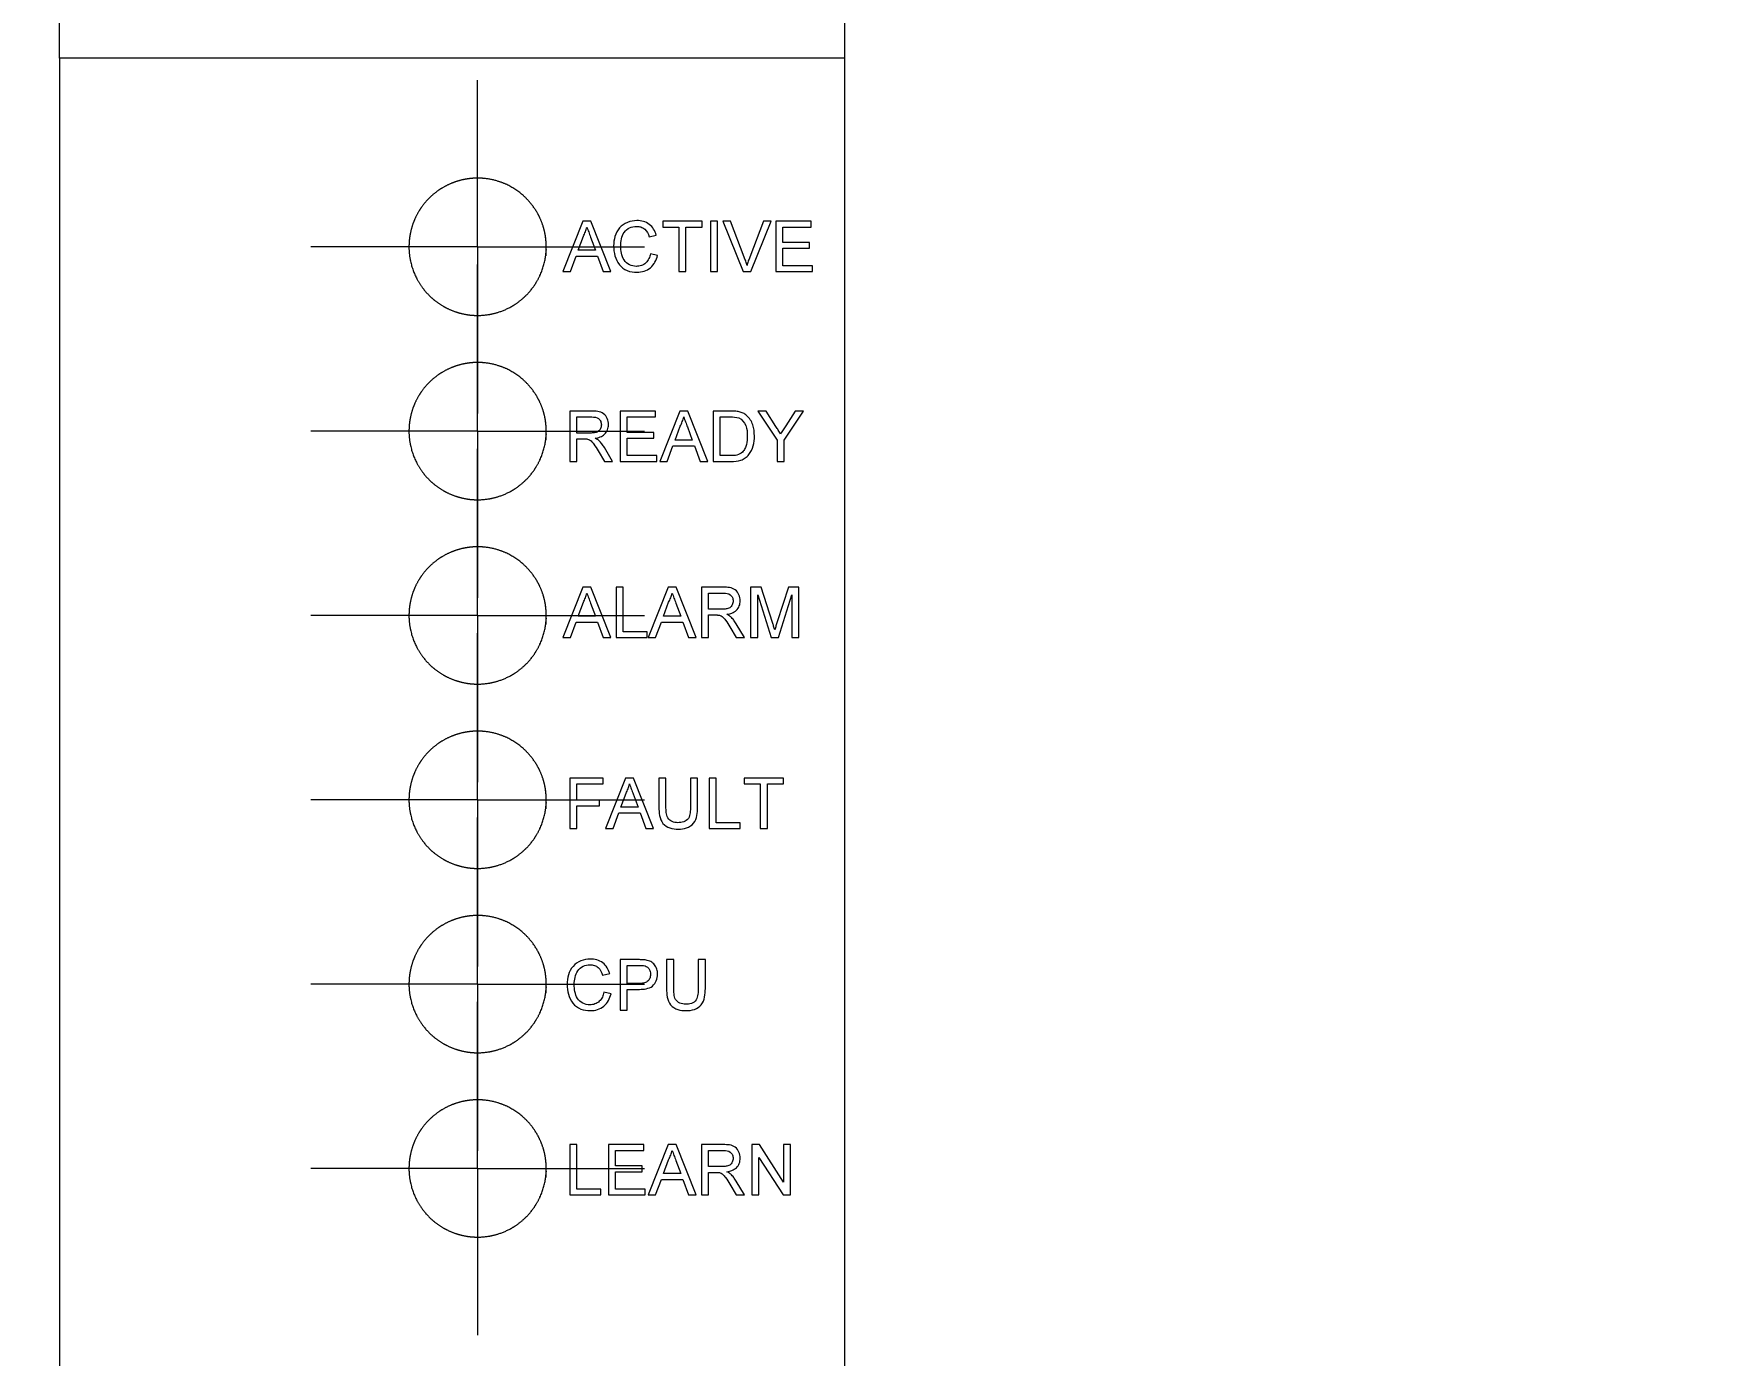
# Model space of a CAD drawing. Header units: millimetres. Extents: x -562 to 210, y 0 to 297.
# Drawn here: x 78.15 to 121.02, y 202.69 to 236.39 of the extents above; entities that cross this region are included whole.
import ezdxf

# ---------------------------------------------------------------- set-up
doc = ezdxf.new("R2010")
doc.units = ezdxf.units.MM
doc.styles.add('SLDTEXTSTYLE2', font='TXT', dxfattribs={"width": 0.605})
doc.dimstyles.new('SLDDIMSTYLE2', dxfattribs={"dimtxt": 2.568319, "dimasz": 2.568319, "dimexe": 0, "dimexo": 0.0625, "dimgap": 0.64208, "dimtad": 2, "dimrnd": 1e-09, "dimzin": 12, "dimdsep": 46, "dimtxsty": 'SLDTEXTSTYLE2', "dimsah": 1, "dimcen": 0.09, "dimadec": 0, "dimazin": 0, "dimtfac": 1, "dimtofl": 0, "dimtmove": 0, "dimatfit": 3, "dimfxl": 1, "dimtolj": 1, "dimtzin": 12, "dimarcsym": 0})
doc.dimstyles.new('SLDDIMSTYLE4', dxfattribs={"dimtxt": 2.568319, "dimasz": 2.568319, "dimexe": 0, "dimexo": 0.0625, "dimgap": 0.64208, "dimtad": 2, "dimrnd": 1e-09, "dimzin": 12, "dimdsep": 46, "dimtxsty": 'SLDTEXTSTYLE2', "dimblk1": 'NONE', "dimblk2": 'NONE', "dimsah": 1, "dimcen": 0.09, "dimadec": 0, "dimazin": 0, "dimtfac": 1, "dimtofl": 0, "dimtmove": 0, "dimatfit": 3, "dimldrblk": 'NONE', "dimfxl": 1, "dimtolj": 1, "dimtzin": 12, "dimarcsym": 0})

# ---------------------------------------------------------------- blocks, each defined once
blk = doc.blocks.new('*D5')
at = {"color": 7, "linetype": 'Continuous', "lineweight": 0}
for p, q in [((80.311, 255.17), (58.445, 255.17)), ((59.445, 255.17), (59.445, 100.927)), ((80.811, 100.927), (58.445, 100.927))]:
    blk.add_line(p, q, dxfattribs=at)
for points in [[(59.445, 255.17), (59.05, 252.601), (59.84, 252.601)], [(59.445, 100.927), (59.84, 103.496), (59.05, 103.496)]]:
    blk.add_solid(points, dxfattribs=at)
at = {"color": 7, "linetype": 'Continuous', "lineweight": 0, "insert": (56.034, 164.709), "char_height": 2.6458, "attachment_point": 1, "rotation": 90, "style": 'SLDTEXTSTYLE2'}
blk.add_mtext('154.24', dxfattribs=at)
blk = doc.blocks.new('SW_CENTERMARKSYMBOL_15')
at = {"color": 0, "linetype": 'Continuous', "lineweight": 0}
for p, q in [((0, 2.5), (0, 4.25)), ((0, 0), (0, 2.5)), ((-2.5, 0), (-4.25, 0)), ((0, 0), (-2.5, 0)), ((0, 0), (0, -2.5)), ((0, 0), (2.5, 0)), ((2.5, 0), (4.25, 0)), ((0, -2.5), (0, -4.25))]:
    blk.add_line(p, q, dxfattribs=at)
blk = doc.blocks.new('SW_CENTERMARKSYMBOL_16')
at = {"color": 0, "linetype": 'Continuous', "lineweight": 0}
for p, q in [((0, 2.5), (0, 4.25)), ((0, 0), (0, 2.5)), ((-2.5, 0), (-4.25, 0)), ((0, 0), (-2.5, 0)), ((0, 0), (0, -2.5)), ((0, 0), (2.5, 0)), ((2.5, 0), (4.25, 0)), ((0, -2.5), (0, -4.25))]:
    blk.add_line(p, q, dxfattribs=at)
blk = doc.blocks.new('SW_CENTERMARKSYMBOL_17')
at = {"color": 0, "linetype": 'Continuous', "lineweight": 0}
for p, q in [((0, 2.5), (0, 4.25)), ((0, 0), (0, 2.5)), ((-2.5, 0), (-4.25, 0)), ((0, 0), (-2.5, 0)), ((0, 0), (0, -2.5)), ((0, 0), (2.5, 0)), ((2.5, 0), (4.25, 0)), ((0, -2.5), (0, -4.25))]:
    blk.add_line(p, q, dxfattribs=at)
blk = doc.blocks.new('SW_CENTERMARKSYMBOL_18')
at = {"color": 0, "linetype": 'Continuous', "lineweight": 0}
for p, q in [((0, 2.5), (0, 4.25)), ((0, 0), (0, 2.5)), ((-2.5, 0), (-4.25, 0)), ((0, 0), (-2.5, 0)), ((0, 0), (0, -2.5)), ((0, 0), (2.5, 0)), ((2.5, 0), (4.25, 0)), ((0, -2.5), (0, -4.25))]:
    blk.add_line(p, q, dxfattribs=at)
blk = doc.blocks.new('SW_CENTERMARKSYMBOL_19')
at = {"color": 0, "linetype": 'Continuous', "lineweight": 0}
for p, q in [((0, 2.5), (0, 4.25)), ((0, 0), (0, 2.5)), ((-2.5, 0), (-4.25, 0)), ((0, 0), (-2.5, 0)), ((0, 0), (0, -2.5)), ((0, 0), (2.5, 0)), ((2.5, 0), (4.25, 0)), ((0, -2.5), (0, -4.25))]:
    blk.add_line(p, q, dxfattribs=at)
blk = doc.blocks.new('SW_CENTERMARKSYMBOL_20')
at = {"color": 0, "linetype": 'Continuous', "lineweight": 0}
for p, q in [((0, 2.5), (0, 4.25)), ((0, 0), (0, 2.5)), ((-2.5, 0), (-4.25, 0)), ((0, 0), (-2.5, 0)), ((0, 0), (0, -2.5)), ((0, 0), (2.5, 0)), ((2.5, 0), (4.25, 0)), ((0, -2.5), (0, -4.25))]:
    blk.add_line(p, q, dxfattribs=at)
blk = doc.blocks.new('*D29')
at = {"color": 7, "linetype": 'Continuous', "lineweight": 0, "attachment_point": 1, "rotation": 351.8559, "style": 'SLDTEXTSTYLE2'}
for s, insert, char_height in [('R', (120.706, 141.549), 2.646), ('719.48', (123.227, 141.188), 2.6458)]:
    blk.add_mtext(s, dxfattribs=dict(at, insert=insert, char_height=char_height))
blk = doc.blocks.new('_NONE')

msp = doc.modelspace()

# ---------------------------------------------------------------- linework, layer by layer
at = {"color": 7, "linetype": 'Continuous', "lineweight": 15}
for p, q in [((78.811, 235.77), (78.811, 252.67)), ((98.821, 252.67), (98.821, 235.77)), ((98.821, 235.77), (78.811, 235.77)), ((78.811, 235.77), (78.811, 103.876)), ((98.821, 235.77), (98.821, 103.876)), ((92.148, 231.612), (91.638, 230.328)), ((92.352, 231.612), (92.148, 231.612)), ((92.862, 230.328), (92.352, 231.612)), ((95.189, 231.612), (94.184, 231.612)), ((94.184, 231.612), (94.184, 231.464)), ((95.189, 231.464), (95.189, 231.612)), ((95.584, 231.612), (95.403, 231.612)), ((95.403, 231.612), (95.403, 230.328)), ((95.584, 230.328), (95.584, 231.612)), ((95.717, 231.612), (96.235, 230.328)), ((95.913, 231.612), (95.717, 231.612)), ((96.262, 230.692), (95.913, 231.612)), ((96.753, 231.612), (96.403, 230.692)), ((96.431, 230.328), (96.949, 231.612)), ((96.949, 231.612), (96.753, 231.612)), ((97.066, 231.612), (97.066, 230.328)), ((97.971, 231.612), (97.066, 231.612)), ((97.971, 231.464), (97.971, 231.612)), ((92.031, 230.872), (92.162, 231.227)), ((92.344, 231.209), (92.469, 230.872)), ((93.839, 231.217), (94.02, 231.256)), ((94.184, 231.464), (94.596, 231.464)), ((94.596, 231.464), (94.596, 230.328)), ((94.777, 231.464), (95.189, 231.464)), ((94.777, 230.328), (94.777, 231.464)), ((97.247, 231.464), (97.971, 231.464)), ((97.247, 231.069), (97.247, 231.464)), ((91.83, 230.328), (91.976, 230.723)), ((91.976, 230.723), (92.524, 230.723)), ((92.469, 230.872), (92.031, 230.872)), ((92.524, 230.723), (92.67, 230.328)), ((94.053, 230.739), (93.872, 230.781)), ((97.922, 231.069), (97.247, 231.069)), ((97.247, 230.921), (97.922, 230.921)), ((97.247, 230.476), (97.247, 230.921)), ((97.922, 230.921), (97.922, 231.069)), ((91.638, 230.328), (91.83, 230.328)), ((92.67, 230.328), (92.862, 230.328)), ((94.596, 230.328), (94.777, 230.328)), ((95.403, 230.328), (95.584, 230.328)), ((96.235, 230.328), (96.431, 230.328)), ((97.066, 230.328), (98.004, 230.328)), ((98.004, 230.476), (97.247, 230.476)), ((98.004, 230.328), (98.004, 230.476)), ((91.814, 226.77), (91.814, 225.486)), ((92.371, 226.77), (91.814, 226.77)), ((91.995, 226.622), (92.378, 226.622)), ((91.995, 226.21), (91.995, 226.622)), ((93.098, 226.77), (93.098, 225.486)), ((94.003, 226.77), (93.098, 226.77)), ((93.279, 226.622), (94.003, 226.622)), ((93.279, 226.227), (93.279, 226.622)), ((94.003, 226.622), (94.003, 226.77)), ((94.617, 226.77), (94.108, 225.486)), ((94.5, 226.029), (94.632, 226.385)), ((94.822, 226.77), (94.617, 226.77)), ((94.814, 226.367), (94.939, 226.029)), ((95.332, 225.486), (94.822, 226.77)), ((95.469, 226.77), (95.469, 225.486)), ((95.908, 226.77), (95.469, 226.77)), ((95.65, 226.622), (95.91, 226.622)), ((95.65, 225.634), (95.65, 226.622)), ((96.821, 226.77), (96.606, 226.77)), ((96.606, 226.77), (97.1, 226.03)), ((97.07, 226.377), (96.821, 226.77)), ((97.281, 226.03), (97.775, 226.77)), ((97.561, 226.77), (97.322, 226.392)), ((97.775, 226.77), (97.561, 226.77)), ((92.339, 226.21), (91.995, 226.21)), ((91.995, 226.062), (92.18, 226.062)), ((91.995, 225.486), (91.995, 226.062)), ((93.954, 226.227), (93.279, 226.227)), ((93.279, 226.078), (93.954, 226.078)), ((93.279, 225.634), (93.279, 226.078)), ((93.954, 226.078), (93.954, 226.227)), ((94.939, 226.029), (94.5, 226.029)), ((97.1, 226.03), (97.1, 225.486)), ((97.281, 225.486), (97.281, 226.03)), ((92.539, 225.757), (92.699, 225.486)), ((92.907, 225.486), (92.696, 225.84)), ((94.036, 225.634), (93.279, 225.634)), ((94.036, 225.486), (94.036, 225.634)), ((94.3, 225.486), (94.446, 225.881)), ((94.446, 225.881), (94.993, 225.881)), ((94.993, 225.881), (95.139, 225.486)), ((95.914, 225.634), (95.65, 225.634)), ((91.814, 225.486), (91.995, 225.486)), ((92.699, 225.486), (92.907, 225.486)), ((93.098, 225.486), (94.036, 225.486)), ((94.108, 225.486), (94.3, 225.486)), ((95.139, 225.486), (95.332, 225.486)), ((95.469, 225.486), (95.929, 225.486)), ((97.1, 225.486), (97.281, 225.486)), ((92.148, 222.28), (91.638, 220.996)), ((92.352, 222.28), (92.148, 222.28)), ((92.862, 220.996), (92.352, 222.28)), ((92.999, 222.28), (92.999, 220.996)), ((93.18, 222.28), (92.999, 222.28)), ((93.18, 221.144), (93.18, 222.28)), ((94.321, 222.28), (93.811, 220.996)), ((94.525, 222.28), (94.321, 222.28)), ((95.035, 220.996), (94.525, 222.28)), ((95.172, 222.28), (95.172, 220.996)), ((95.729, 222.28), (95.172, 222.28)), ((95.353, 222.132), (95.736, 222.132)), ((95.353, 221.72), (95.353, 222.132)), ((96.424, 222.28), (96.424, 220.996)), ((96.696, 222.28), (96.424, 222.28)), ((96.605, 222.082), (96.945, 220.996)), ((96.605, 220.996), (96.605, 222.082)), ((96.983, 221.379), (96.696, 222.28)), ((97.388, 222.28), (97.104, 221.394)), ((97.135, 220.996), (97.477, 222.082)), ((97.658, 222.28), (97.388, 222.28)), ((97.477, 222.082), (97.477, 220.996)), ((97.658, 220.996), (97.658, 222.28)), ((92.031, 221.539), (92.162, 221.895)), ((92.344, 221.877), (92.469, 221.539)), ((94.204, 221.539), (94.335, 221.895)), ((94.518, 221.877), (94.642, 221.539)), ((95.697, 221.72), (95.353, 221.72)), ((91.83, 220.996), (91.976, 221.391)), ((91.976, 221.391), (92.524, 221.391)), ((92.469, 221.539), (92.031, 221.539)), ((92.524, 221.391), (92.67, 220.996)), ((94.003, 220.996), (94.149, 221.391)), ((94.149, 221.391), (94.697, 221.391)), ((94.642, 221.539), (94.204, 221.539)), ((94.697, 221.391), (94.843, 220.996)), ((95.353, 221.572), (95.539, 221.572)), ((95.353, 220.996), (95.353, 221.572)), ((95.898, 221.267), (96.058, 220.996)), ((96.265, 220.996), (96.055, 221.35)), ((91.638, 220.996), (91.83, 220.996)), ((92.67, 220.996), (92.862, 220.996)), ((92.999, 220.996), (93.789, 220.996)), ((93.789, 221.144), (93.18, 221.144)), ((93.789, 220.996), (93.789, 221.144)), ((93.811, 220.996), (94.003, 220.996)), ((94.843, 220.996), (95.035, 220.996)), ((95.172, 220.996), (95.353, 220.996)), ((96.058, 220.996), (96.265, 220.996)), ((96.424, 220.996), (96.605, 220.996)), ((96.945, 220.996), (97.135, 220.996)), ((97.477, 220.996), (97.658, 220.996)), ((91.814, 217.412), (91.814, 216.128)), ((92.67, 217.412), (91.814, 217.412)), ((92.67, 217.264), (92.67, 217.412)), ((93.234, 217.412), (92.725, 216.128)), ((93.439, 217.412), (93.234, 217.412)), ((93.949, 216.128), (93.439, 217.412)), ((94.086, 217.412), (94.086, 216.673)), ((94.267, 217.412), (94.086, 217.412)), ((94.267, 216.681), (94.267, 217.412)), ((95.073, 217.412), (94.892, 217.412)), ((94.892, 217.412), (94.892, 216.681)), ((95.073, 216.673), (95.073, 217.412)), ((95.37, 217.412), (95.37, 216.128)), ((95.551, 217.412), (95.37, 217.412)), ((95.551, 216.276), (95.551, 217.412)), ((96.259, 217.412), (96.259, 217.264)), ((97.263, 217.412), (96.259, 217.412)), ((97.263, 217.264), (97.263, 217.412)), ((91.995, 217.264), (92.67, 217.264)), ((91.995, 216.852), (91.995, 217.264)), ((93.117, 216.671), (93.249, 217.026)), ((93.431, 217.008), (93.556, 216.671)), ((96.259, 217.264), (96.67, 217.264)), ((96.67, 217.264), (96.67, 216.128)), ((96.852, 217.264), (97.263, 217.264)), ((96.852, 216.128), (96.852, 217.264)), ((92.571, 216.852), (91.995, 216.852)), ((91.995, 216.704), (92.571, 216.704)), ((91.995, 216.128), (91.995, 216.704)), ((92.571, 216.704), (92.571, 216.852)), ((92.917, 216.128), (93.063, 216.523)), ((93.063, 216.523), (93.61, 216.523)), ((93.556, 216.671), (93.117, 216.671)), ((93.61, 216.523), (93.756, 216.128)), ((91.814, 216.128), (91.995, 216.128)), ((92.725, 216.128), (92.917, 216.128)), ((93.756, 216.128), (93.949, 216.128)), ((95.37, 216.128), (96.16, 216.128)), ((96.16, 216.276), (95.551, 216.276)), ((96.16, 216.128), (96.16, 216.276)), ((96.67, 216.128), (96.852, 216.128)), ((93.098, 212.784), (93.098, 211.499)), ((93.57, 212.784), (93.098, 212.784)), ((94.283, 212.784), (94.283, 212.045)), ((94.464, 212.784), (94.283, 212.784)), ((94.464, 212.053), (94.464, 212.784)), ((95.271, 212.784), (95.09, 212.784)), ((95.09, 212.784), (95.09, 212.053)), ((95.271, 212.045), (95.271, 212.784)), ((92.653, 212.388), (92.834, 212.427)), ((93.279, 212.635), (93.586, 212.635)), ((93.279, 212.174), (93.279, 212.635)), ((92.867, 211.91), (92.686, 211.953)), ((93.589, 212.174), (93.279, 212.174)), ((93.279, 212.026), (93.594, 212.026)), ((93.279, 211.499), (93.279, 212.026)), ((93.098, 211.499), (93.279, 211.499)), ((91.995, 208.068), (91.814, 208.068)), ((91.814, 208.068), (91.814, 206.784)), ((91.995, 206.932), (91.995, 208.068)), ((93.707, 208.068), (92.802, 208.068)), ((92.802, 208.068), (92.802, 206.784)), ((93.707, 207.92), (93.707, 208.068)), ((94.321, 208.068), (93.811, 206.784)), ((94.525, 208.068), (94.321, 208.068)), ((95.035, 206.784), (94.525, 208.068)), ((95.172, 208.068), (95.172, 206.784)), ((95.729, 208.068), (95.172, 208.068)), ((96.648, 208.068), (96.456, 208.068)), ((96.456, 208.068), (96.456, 206.784)), ((97.263, 207.11), (96.648, 208.068)), ((97.263, 208.068), (97.263, 207.11)), ((97.444, 208.068), (97.263, 208.068)), ((97.444, 206.784), (97.444, 208.068)), ((92.983, 207.92), (93.707, 207.92)), ((92.983, 207.525), (92.983, 207.92)), ((93.658, 207.525), (92.983, 207.525)), ((93.658, 207.377), (93.658, 207.525)), ((94.204, 207.327), (94.335, 207.683)), ((94.518, 207.665), (94.642, 207.327)), ((95.353, 207.92), (95.736, 207.92)), ((95.353, 207.509), (95.353, 207.92)), ((95.697, 207.509), (95.353, 207.509)), ((96.638, 207.742), (97.253, 206.784)), ((96.638, 206.784), (96.638, 207.742)), ((92.983, 207.377), (93.658, 207.377)), ((92.983, 206.932), (92.983, 207.377)), ((94.003, 206.784), (94.149, 207.179)), ((94.149, 207.179), (94.697, 207.179)), ((94.642, 207.327), (94.204, 207.327)), ((94.697, 207.179), (94.843, 206.784)), ((95.353, 207.36), (95.539, 207.36)), ((95.353, 206.784), (95.353, 207.36)), ((96.265, 206.784), (96.055, 207.139)), ((91.814, 206.784), (92.604, 206.784)), ((92.604, 206.932), (91.995, 206.932)), ((92.604, 206.784), (92.604, 206.932)), ((92.802, 206.784), (93.74, 206.784)), ((93.74, 206.932), (92.983, 206.932)), ((93.74, 206.784), (93.74, 206.932)), ((93.811, 206.784), (94.003, 206.784)), ((94.843, 206.784), (95.035, 206.784)), ((95.172, 206.784), (95.353, 206.784)), ((95.898, 207.055), (96.058, 206.784)), ((96.058, 206.784), (96.265, 206.784)), ((96.456, 206.784), (96.638, 206.784)), ((97.253, 206.784), (97.444, 206.784))]:
    msp.add_line(p, q, dxfattribs=at)
for points, knots in [([(91.216, 230.728), (91.216, 231.075), (91.204, 231.189), (91.16, 231.413), (91.126, 231.524), (91.038, 231.736), (90.985, 231.836), (90.858, 232.026), (90.784, 232.117), (90.541, 232.359), (90.346, 232.489), (89.925, 232.664), (89.695, 232.71), (89.352, 232.71), (89.236, 232.698), (89.012, 232.654), (88.903, 232.621), (88.691, 232.533), (88.588, 232.478), (88.399, 232.352), (88.31, 232.279), (88.147, 232.116), (88.074, 232.028), (87.948, 231.838), (87.893, 231.736), (87.805, 231.524), (87.772, 231.415), (87.727, 231.19), (87.716, 231.074), (87.715, 230.732), (87.761, 230.502), (87.935, 230.08), (88.066, 229.885), (88.307, 229.643), (88.397, 229.569), (88.588, 229.441), (88.688, 229.388), (88.9, 229.3), (89.011, 229.266), (89.235, 229.221), (89.348, 229.21), (89.695, 229.209), (89.922, 229.255), (90.24, 229.386), (90.341, 229.44), (90.531, 229.567), (90.621, 229.641), (90.864, 229.883), (90.994, 230.078), (91.169, 230.499), (91.216, 230.728), (91.216, 231.075)], [-0.0625, -0.0625, 0, 0, 0.03125, 0.03125, 0.0625, 0.0625, 0.09375, 0.09375, 0.125, 0.125, 0.1875, 0.1875, 0.25, 0.25, 0.28125, 0.28125, 0.3125, 0.3125, 0.34375, 0.34375, 0.375, 0.375, 0.40625, 0.40625, 0.4375, 0.4375, 0.46875, 0.46875, 0.5, 0.5, 0.5625, 0.5625, 0.625, 0.625, 0.65625, 0.65625, 0.6875, 0.6875, 0.71875, 0.71875, 0.75, 0.75, 0.8125, 0.8125, 0.84375, 0.84375, 0.875, 0.875, 0.9375, 0.9375, 1, 1, 1.03125, 1.03125]), ([(93.525, 231.629), (93.442, 231.627), (93.362, 231.615), (93.208, 231.551), (93.138, 231.503), (93.03, 231.378), (92.991, 231.303), (92.943, 231.146), (92.935, 231.063), (92.933, 230.98)], [0, 0, 0, 0, 0.25, 0.25, 0.5, 0.5, 0.75, 0.75, 1, 1, 1, 1]), ([(94.02, 231.256), (94.003, 231.309), (93.983, 231.361), (93.924, 231.455), (93.885, 231.497), (93.796, 231.565), (93.745, 231.591), (93.638, 231.622), (93.581, 231.628), (93.525, 231.629)], [0, 0, 0, 0, 0.25, 0.25, 0.5, 0.5, 0.75, 0.75, 1, 1, 1, 1]), ([(92.162, 231.227), (92.172, 231.246), (92.181, 231.265), (92.19, 231.284), (92.199, 231.303), (92.207, 231.323), (92.214, 231.343), (92.229, 231.382), (92.24, 231.423), (92.25, 231.464)], [0, 0, 0, 0, 0.0000634621, 0.0000634621, 0.0000634621, 0.000126978, 0.000126978, 0.000126978, 0.0002537667, 0.0002537667, 0.0002537667, 0.0002537667]), ([(92.25, 231.464), (92.258, 231.443), (92.266, 231.422), (92.274, 231.4), (92.281, 231.379), (92.289, 231.358), (92.297, 231.337), (92.313, 231.294), (92.329, 231.252), (92.344, 231.209)], [0, 0, 0, 0, 0.0000680315, 0.0000680315, 0.0000680315, 0.0001360591, 0.0001360591, 0.0001360591, 0.0002720901, 0.0002720901, 0.0002720901, 0.0002720901]), ([(93.114, 230.981), (93.116, 231.041), (93.121, 231.101), (93.148, 231.219), (93.168, 231.277), (93.238, 231.378), (93.285, 231.419), (93.394, 231.47), (93.455, 231.48), (93.516, 231.481)], [0, 0, 0, 0, 0.25, 0.25, 0.5, 0.5, 0.75, 0.75, 1, 1, 1, 1]), ([(93.516, 231.481), (93.554, 231.48), (93.591, 231.476), (93.663, 231.453), (93.697, 231.435), (93.783, 231.36), (93.816, 231.289), (93.839, 231.217)], [0, 0, 0, 0, 0.25, 0.25, 0.5, 0.5, 1, 1, 1, 1]), ([(92.933, 230.98), (92.934, 230.895), (92.944, 230.812), (92.991, 230.649), (93.026, 230.57), (93.131, 230.436), (93.2, 230.383), (93.358, 230.322), (93.444, 230.313), (93.528, 230.312)], [0, 0, 0, 0, 0.25, 0.25, 0.5, 0.5, 0.75, 0.75, 1, 1, 1, 1]), ([(93.512, 230.46), (93.45, 230.462), (93.389, 230.474), (93.279, 230.53), (93.231, 230.572), (93.164, 230.676), (93.145, 230.736), (93.12, 230.856), (93.115, 230.919), (93.114, 230.981)], [0, 0, 0, 0, 0.25, 0.25, 0.5, 0.5, 0.75, 0.75, 1, 1, 1, 1]), ([(93.872, 230.781), (93.862, 230.739), (93.849, 230.697), (93.812, 230.617), (93.786, 230.581), (93.721, 230.52), (93.684, 230.497), (93.6, 230.466), (93.556, 230.461), (93.512, 230.46)], [0, 0, 0, 0, 0.25, 0.25, 0.5, 0.5, 0.75, 0.75, 1, 1, 1, 1]), ([(93.528, 230.312), (93.59, 230.313), (93.651, 230.32), (93.768, 230.357), (93.823, 230.387), (93.918, 230.467), (93.956, 230.515), (94.017, 230.622), (94.037, 230.68), (94.053, 230.739)], [0, 0, 0, 0, 0.25, 0.25, 0.5, 0.5, 0.75, 0.75, 1, 1, 1, 1]), ([(96.333, 230.485), (96.328, 230.502), (96.322, 230.52), (96.317, 230.537), (96.312, 230.554), (96.306, 230.572), (96.3, 230.589), (96.288, 230.624), (96.275, 230.658), (96.262, 230.692)], [0, 0, 0, 0, 0.0000547703, 0.0000547703, 0.0000547703, 0.0001095465, 0.0001095465, 0.0001095465, 0.0002190706, 0.0002190706, 0.0002190706, 0.0002190706]), ([(96.403, 230.692), (96.396, 230.675), (96.39, 230.658), (96.384, 230.641), (96.378, 230.623), (96.371, 230.606), (96.366, 230.589), (96.354, 230.554), (96.343, 230.52), (96.333, 230.485)], [0, 0, 0, 0, 0.000054714, 0.000054714, 0.000054714, 0.000109433, 0.000109433, 0.000109433, 0.000218824, 0.000218824, 0.000218824, 0.000218824]), ([(91.216, 226.028), (91.216, 226.375), (91.204, 226.489), (91.16, 226.713), (91.126, 226.824), (91.038, 227.036), (90.985, 227.136), (90.858, 227.326), (90.784, 227.416), (90.541, 227.659), (90.346, 227.789), (89.925, 227.964), (89.695, 228.01), (89.352, 228.01), (89.236, 227.998), (89.012, 227.954), (88.903, 227.921), (88.691, 227.833), (88.588, 227.778), (88.399, 227.652), (88.31, 227.579), (88.147, 227.416), (88.074, 227.328), (87.948, 227.138), (87.893, 227.036), (87.805, 226.824), (87.772, 226.715), (87.727, 226.49), (87.716, 226.374), (87.715, 226.032), (87.761, 225.802), (87.935, 225.38), (88.066, 225.185), (88.307, 224.943), (88.397, 224.869), (88.588, 224.741), (88.688, 224.688), (88.9, 224.6), (89.011, 224.566), (89.235, 224.521), (89.348, 224.51), (89.695, 224.509), (89.922, 224.555), (90.24, 224.686), (90.341, 224.74), (90.531, 224.867), (90.621, 224.941), (90.864, 225.183), (90.994, 225.378), (91.169, 225.799), (91.216, 226.028), (91.216, 226.375)], [-0.0625, -0.0625, 0, 0, 0.03125, 0.03125, 0.0625, 0.0625, 0.09375, 0.09375, 0.125, 0.125, 0.1875, 0.1875, 0.25, 0.25, 0.28125, 0.28125, 0.3125, 0.3125, 0.34375, 0.34375, 0.375, 0.375, 0.40625, 0.40625, 0.4375, 0.4375, 0.46875, 0.46875, 0.5, 0.5, 0.5625, 0.5625, 0.625, 0.625, 0.65625, 0.65625, 0.6875, 0.6875, 0.71875, 0.71875, 0.75, 0.75, 0.8125, 0.8125, 0.84375, 0.84375, 0.875, 0.875, 0.9375, 0.9375, 1, 1, 1.03125, 1.03125]), ([(92.62, 226.42), (92.619, 226.386), (92.613, 226.353), (92.584, 226.292), (92.562, 226.266), (92.505, 226.23), (92.472, 226.222), (92.406, 226.212), (92.372, 226.211), (92.339, 226.21)], [0, 0, 0, 0, 0.25, 0.25, 0.5, 0.5, 0.75, 0.75, 1, 1, 1, 1]), ([(92.802, 226.424), (92.8, 226.477), (92.792, 226.529), (92.749, 226.626), (92.718, 226.671), (92.633, 226.735), (92.581, 226.75), (92.477, 226.768), (92.424, 226.77), (92.371, 226.77)], [0, 0, 0, 0, 0.25, 0.25, 0.5, 0.5, 0.75, 0.75, 1, 1, 1, 1]), ([(92.378, 226.622), (92.437, 226.621), (92.5, 226.614), (92.572, 226.559), (92.59, 226.534), (92.615, 226.48), (92.619, 226.45), (92.62, 226.42)], [0, 0, 0, 0, 0.5, 0.5, 0.75, 0.75, 1, 1, 1, 1]), ([(92.461, 226.078), (92.505, 226.086), (92.549, 226.095), (92.631, 226.127), (92.671, 226.15), (92.735, 226.212), (92.761, 226.25), (92.795, 226.334), (92.8, 226.378), (92.802, 226.424)], [0, 0, 0, 0, 0.25, 0.25, 0.5, 0.5, 0.75, 0.75, 1, 1, 1, 1]), ([(94.632, 226.385), (94.641, 226.404), (94.651, 226.422), (94.659, 226.442), (94.668, 226.461), (94.676, 226.481), (94.683, 226.501), (94.698, 226.54), (94.71, 226.581), (94.72, 226.622)], [0, 0, 0, 0, 0.0000634621, 0.0000634621, 0.0000634621, 0.000126978, 0.000126978, 0.000126978, 0.0002537809, 0.0002537809, 0.0002537809, 0.0002537809]), ([(94.72, 226.622), (94.727, 226.6), (94.735, 226.579), (94.743, 226.558), (94.751, 226.537), (94.759, 226.515), (94.767, 226.494), (94.783, 226.452), (94.798, 226.409), (94.814, 226.367)], [0, 0, 0, 0, 0.0000680315, 0.0000680315, 0.0000680315, 0.0001360591, 0.0001360591, 0.0001360591, 0.0002721055, 0.0002721055, 0.0002721055, 0.0002721055]), ([(96.135, 226.751), (96.116, 226.756), (96.097, 226.759), (96.078, 226.761), (96.059, 226.764), (96.041, 226.765), (96.022, 226.767), (95.984, 226.769), (95.946, 226.77), (95.908, 226.77)], [0, 0, 0, 0, 0.000057111, 0.000057111, 0.000057111, 0.0001141291, 0.0001141291, 0.0001141291, 0.0002279066, 0.0002279066, 0.0002279066, 0.0002279066]), ([(96.122, 226.595), (96.205, 226.559), (96.267, 226.485), (96.334, 226.319), (96.34, 226.228), (96.341, 226.138)], [0, 0, 0, 0, 0.5, 0.5, 1, 1, 1, 1]), ([(96.321, 226.66), (96.294, 226.681), (96.265, 226.702), (96.202, 226.733), (96.168, 226.743), (96.135, 226.751)], [0, 0, 0, 0, 0.5, 0.5, 1, 1, 1, 1]), ([(96.522, 226.135), (96.521, 226.232), (96.51, 226.33), (96.464, 226.465), (96.443, 226.51), (96.391, 226.592), (96.358, 226.627), (96.321, 226.66)], [0, 0, 0, 0, 0.5, 0.5, 0.75, 0.75, 1, 1, 1, 1]), ([(97.191, 226.186), (97.171, 226.218), (97.151, 226.25), (97.13, 226.282), (97.12, 226.298), (97.11, 226.314), (97.1, 226.33), (97.09, 226.346), (97.08, 226.361), (97.07, 226.377)], [0, 0, 0, 0, 0.0001132254, 0.0001132254, 0.0001132254, 0.0001698385, 0.0001698385, 0.0001698385, 0.0002264516, 0.0002264516, 0.0002264516, 0.0002264516]), ([(97.322, 226.392), (97.3, 226.358), (97.278, 226.323), (97.257, 226.289), (97.246, 226.272), (97.235, 226.255), (97.224, 226.238), (97.213, 226.221), (97.202, 226.203), (97.191, 226.186)], [0, 0, 0, 0, 0.0001218973, 0.0001218973, 0.0001218973, 0.0001828462, 0.0001828462, 0.0001828462, 0.0002437952, 0.0002437952, 0.0002437952, 0.0002437952]), ([(92.18, 226.062), (92.188, 226.062), (92.195, 226.062), (92.203, 226.062), (92.21, 226.062), (92.218, 226.061), (92.225, 226.061), (92.24, 226.06), (92.255, 226.059), (92.27, 226.056)], [0, 0, 0, 0, 0.00002242502, 0.00002242502, 0.00002242502, 0.00004485882, 0.00004485882, 0.00004485882, 0.00008961254, 0.00008961254, 0.00008961254, 0.00008961254]), ([(92.27, 226.056), (92.303, 226.046), (92.334, 226.031), (92.387, 225.986), (92.407, 225.959), (92.468, 225.875), (92.504, 225.816), (92.539, 225.757)], [0, 0, 0, 0, 0.25, 0.25, 0.5, 0.5, 1, 1, 1, 1]), ([(92.561, 226.015), (92.553, 226.022), (92.546, 226.028), (92.538, 226.034), (92.53, 226.04), (92.521, 226.045), (92.513, 226.05), (92.496, 226.061), (92.479, 226.07), (92.461, 226.078)], [0, 0, 0, 0, 0.0000297032, 0.0000297032, 0.0000297032, 0.0000594422, 0.0000594422, 0.0000594422, 0.0001185908, 0.0001185908, 0.0001185908, 0.0001185908]), ([(92.696, 225.84), (92.686, 225.856), (92.677, 225.872), (92.667, 225.887), (92.657, 225.903), (92.646, 225.918), (92.635, 225.933), (92.612, 225.962), (92.587, 225.989), (92.561, 226.015)], [0, 0, 0, 0, 0.0000555663, 0.0000555663, 0.0000555663, 0.0001111879, 0.0001111879, 0.0001111879, 0.0002221814, 0.0002221814, 0.0002221814, 0.0002221814]), ([(95.929, 225.486), (96.013, 225.487), (96.096, 225.494), (96.217, 225.533), (96.255, 225.551), (96.324, 225.599), (96.354, 225.629), (96.434, 225.727), (96.469, 225.805), (96.514, 225.968), (96.521, 226.051), (96.522, 226.135)], [0, 0, 0, 0, 0.25, 0.25, 0.375, 0.375, 0.5, 0.5, 0.75, 0.75, 1, 1, 1, 1]), ([(96.341, 226.138), (96.34, 226.064), (96.336, 225.99), (96.308, 225.883), (96.296, 225.849), (96.264, 225.783), (96.242, 225.753), (96.218, 225.725)], [0, 0, 0, 0, 0.5, 0.5, 0.75, 0.75, 1, 1, 1, 1]), ([(96.218, 225.725), (96.178, 225.687), (96.129, 225.661), (96.024, 225.637), (95.969, 225.635), (95.914, 225.634)], [0, 0, 0, 0, 0.5, 0.5, 1, 1, 1, 1]), ([(91.216, 221.328), (91.216, 221.675), (91.204, 221.789), (91.16, 222.013), (91.126, 222.124), (91.038, 222.336), (90.985, 222.436), (90.858, 222.626), (90.784, 222.716), (90.541, 222.959), (90.346, 223.089), (89.925, 223.264), (89.695, 223.31), (89.352, 223.31), (89.236, 223.298), (89.012, 223.254), (88.903, 223.221), (88.691, 223.133), (88.588, 223.078), (88.399, 222.952), (88.31, 222.879), (88.147, 222.716), (88.074, 222.627), (87.948, 222.438), (87.893, 222.336), (87.805, 222.124), (87.772, 222.015), (87.727, 221.79), (87.716, 221.674), (87.715, 221.332), (87.761, 221.102), (87.935, 220.68), (88.066, 220.485), (88.307, 220.243), (88.397, 220.169), (88.588, 220.041), (88.688, 219.988), (88.9, 219.9), (89.011, 219.866), (89.235, 219.821), (89.348, 219.81), (89.695, 219.809), (89.922, 219.855), (90.24, 219.986), (90.341, 220.04), (90.531, 220.167), (90.621, 220.241), (90.864, 220.483), (90.994, 220.678), (91.169, 221.099), (91.216, 221.328), (91.216, 221.675)], [-0.0625, -0.0625, 0, 0, 0.03125, 0.03125, 0.0625, 0.0625, 0.09375, 0.09375, 0.125, 0.125, 0.1875, 0.1875, 0.25, 0.25, 0.28125, 0.28125, 0.3125, 0.3125, 0.34375, 0.34375, 0.375, 0.375, 0.40625, 0.40625, 0.4375, 0.4375, 0.46875, 0.46875, 0.5, 0.5, 0.5625, 0.5625, 0.625, 0.625, 0.65625, 0.65625, 0.6875, 0.6875, 0.71875, 0.71875, 0.75, 0.75, 0.8125, 0.8125, 0.84375, 0.84375, 0.875, 0.875, 0.9375, 0.9375, 1, 1, 1.03125, 1.03125]), ([(92.162, 221.895), (92.172, 221.914), (92.181, 221.933), (92.19, 221.952), (92.199, 221.971), (92.207, 221.991), (92.214, 222.011), (92.229, 222.05), (92.24, 222.091), (92.25, 222.132)], [0, 0, 0, 0, 0.0000634621, 0.0000634621, 0.0000634621, 0.000126978, 0.000126978, 0.000126978, 0.0002538031, 0.0002538031, 0.0002538031, 0.0002538031]), ([(92.25, 222.132), (92.258, 222.111), (92.266, 222.089), (92.274, 222.068), (92.281, 222.047), (92.289, 222.026), (92.297, 222.004), (92.305, 221.983), (92.313, 221.962), (92.321, 221.94), (92.329, 221.919), (92.337, 221.898), (92.344, 221.877)], [0, 0, 0, 0, 0.0000680341, 0.0000680341, 0.0000680341, 0.0001360642, 0.0001360642, 0.0001360642, 0.0002040968, 0.0002040968, 0.0002040968, 0.0002721294, 0.0002721294, 0.0002721294, 0.0002721294]), ([(94.335, 221.895), (94.345, 221.914), (94.354, 221.933), (94.363, 221.952), (94.372, 221.971), (94.38, 221.991), (94.387, 222.011), (94.402, 222.05), (94.413, 222.091), (94.423, 222.132)], [0, 0, 0, 0, 0.0000634621, 0.0000634621, 0.0000634621, 0.000126978, 0.000126978, 0.000126978, 0.0002538031, 0.0002538031, 0.0002538031, 0.0002538031]), ([(94.423, 222.132), (94.431, 222.111), (94.439, 222.089), (94.447, 222.068), (94.455, 222.047), (94.462, 222.026), (94.47, 222.004), (94.478, 221.983), (94.486, 221.962), (94.494, 221.94), (94.502, 221.919), (94.51, 221.898), (94.518, 221.877)], [0, 0, 0, 0, 0.0000680341, 0.0000680341, 0.0000680341, 0.0001360642, 0.0001360642, 0.0001360642, 0.0002040968, 0.0002040968, 0.0002040968, 0.0002721294, 0.0002721294, 0.0002721294, 0.0002721294]), ([(96.16, 221.934), (96.158, 221.987), (96.15, 222.039), (96.107, 222.136), (96.076, 222.181), (95.992, 222.245), (95.939, 222.26), (95.835, 222.278), (95.782, 222.28), (95.729, 222.28)], [0, 0, 0, 0, 0.25, 0.25, 0.5, 0.5, 0.75, 0.75, 1, 1, 1, 1]), ([(95.736, 222.132), (95.796, 222.131), (95.859, 222.124), (95.93, 222.069), (95.949, 222.044), (95.974, 221.99), (95.978, 221.96), (95.979, 221.93)], [0, 0, 0, 0, 0.5, 0.5, 0.75, 0.75, 1, 1, 1, 1]), ([(95.979, 221.93), (95.978, 221.896), (95.971, 221.863), (95.943, 221.803), (95.92, 221.776), (95.864, 221.74), (95.831, 221.732), (95.764, 221.722), (95.731, 221.721), (95.697, 221.72)], [0, 0, 0, 0, 0.25, 0.25, 0.5, 0.5, 0.75, 0.75, 1, 1, 1, 1]), ([(95.82, 221.589), (95.864, 221.596), (95.907, 221.605), (95.989, 221.637), (96.029, 221.66), (96.094, 221.722), (96.119, 221.76), (96.153, 221.844), (96.159, 221.889), (96.16, 221.934)], [0, 0, 0, 0, 0.25, 0.25, 0.5, 0.5, 0.75, 0.75, 1, 1, 1, 1]), ([(95.539, 221.572), (95.546, 221.572), (95.554, 221.572), (95.561, 221.572), (95.569, 221.572), (95.576, 221.572), (95.584, 221.571), (95.599, 221.57), (95.613, 221.569), (95.628, 221.566)], [0, 0, 0, 0, 0.00002242502, 0.00002242502, 0.00002242502, 0.00004485882, 0.00004485882, 0.00004485882, 0.00008961261, 0.00008961261, 0.00008961261, 0.00008961261]), ([(95.628, 221.566), (95.661, 221.556), (95.692, 221.541), (95.745, 221.496), (95.766, 221.469), (95.827, 221.385), (95.862, 221.326), (95.898, 221.267)], [0, 0, 0, 0, 0.25, 0.25, 0.5, 0.5, 1, 1, 1, 1]), ([(95.919, 221.525), (95.912, 221.532), (95.904, 221.538), (95.896, 221.544), (95.888, 221.55), (95.88, 221.555), (95.872, 221.561), (95.855, 221.571), (95.837, 221.58), (95.82, 221.589)], [0, 0, 0, 0, 0.0000297032, 0.0000297032, 0.0000297032, 0.0000594422, 0.0000594422, 0.0000594422, 0.0001185944, 0.0001185944, 0.0001185944, 0.0001185944]), ([(96.055, 221.35), (96.045, 221.366), (96.035, 221.382), (96.025, 221.398), (96.015, 221.413), (96.004, 221.428), (95.993, 221.443), (95.971, 221.472), (95.946, 221.499), (95.919, 221.525)], [0, 0, 0, 0, 0.0000555663, 0.0000555663, 0.0000555663, 0.0001111879, 0.0001111879, 0.0001111879, 0.000222196, 0.000222196, 0.000222196, 0.000222196]), ([(97.041, 221.19), (97.032, 221.222), (97.022, 221.253), (97.012, 221.285), (97.008, 221.3), (97.003, 221.316), (96.998, 221.332), (96.993, 221.348), (96.988, 221.363), (96.983, 221.379)], [0, 0, 0, 0, 0.0000986334, 0.0000986334, 0.0000986334, 0.0001479578, 0.0001479578, 0.0001479578, 0.0001972823, 0.0001972823, 0.0001972823, 0.0001972823]), ([(97.104, 221.394), (97.093, 221.36), (97.083, 221.326), (97.072, 221.292), (97.067, 221.275), (97.061, 221.259), (97.056, 221.242), (97.051, 221.224), (97.046, 221.207), (97.041, 221.19)], [0, 0, 0, 0, 0.0001067731, 0.0001067731, 0.0001067731, 0.0001601607, 0.0001601607, 0.0001601607, 0.0002135463, 0.0002135463, 0.0002135463, 0.0002135463]), ([(91.216, 216.628), (91.216, 216.975), (91.204, 217.089), (91.16, 217.313), (91.126, 217.424), (91.038, 217.636), (90.985, 217.736), (90.858, 217.926), (90.784, 218.016), (90.541, 218.259), (90.346, 218.389), (89.925, 218.564), (89.695, 218.61), (89.352, 218.61), (89.236, 218.598), (89.012, 218.554), (88.903, 218.521), (88.691, 218.433), (88.588, 218.378), (88.399, 218.252), (88.31, 218.179), (88.147, 218.016), (88.074, 217.927), (87.948, 217.738), (87.893, 217.636), (87.805, 217.424), (87.772, 217.315), (87.727, 217.09), (87.716, 216.974), (87.715, 216.632), (87.761, 216.402), (87.935, 215.98), (88.066, 215.785), (88.307, 215.543), (88.397, 215.469), (88.588, 215.341), (88.688, 215.288), (88.9, 215.2), (89.011, 215.166), (89.235, 215.121), (89.348, 215.11), (89.695, 215.109), (89.922, 215.155), (90.24, 215.286), (90.341, 215.34), (90.531, 215.467), (90.621, 215.541), (90.864, 215.783), (90.994, 215.978), (91.169, 216.399), (91.216, 216.628), (91.216, 216.975)], [-0.0625, -0.0625, 0, 0, 0.03125, 0.03125, 0.0625, 0.0625, 0.09375, 0.09375, 0.125, 0.125, 0.1875, 0.1875, 0.25, 0.25, 0.28125, 0.28125, 0.3125, 0.3125, 0.34375, 0.34375, 0.375, 0.375, 0.40625, 0.40625, 0.4375, 0.4375, 0.46875, 0.46875, 0.5, 0.5, 0.5625, 0.5625, 0.625, 0.625, 0.65625, 0.65625, 0.6875, 0.6875, 0.71875, 0.71875, 0.75, 0.75, 0.8125, 0.8125, 0.84375, 0.84375, 0.875, 0.875, 0.9375, 0.9375, 1, 1, 1.03125, 1.03125]), ([(93.249, 217.026), (93.258, 217.045), (93.268, 217.064), (93.277, 217.083), (93.285, 217.103), (93.293, 217.122), (93.3, 217.142), (93.315, 217.182), (93.327, 217.223), (93.337, 217.264)], [0, 0, 0, 0, 0.0000634621, 0.0000634621, 0.0000634621, 0.000126978, 0.000126978, 0.000126978, 0.0002538369, 0.0002538369, 0.0002538369, 0.0002538369]), ([(93.337, 217.264), (93.344, 217.242), (93.352, 217.221), (93.36, 217.2), (93.368, 217.179), (93.376, 217.157), (93.384, 217.136), (93.392, 217.115), (93.399, 217.093), (93.407, 217.072), (93.415, 217.051), (93.423, 217.03), (93.431, 217.008)], [0, 0, 0, 0, 0.0000680432, 0.0000680432, 0.0000680432, 0.0001360825, 0.0001360825, 0.0001360825, 0.0002041242, 0.0002041242, 0.0002041242, 0.0002721658, 0.0002721658, 0.0002721658, 0.0002721658]), ([(94.086, 216.673), (94.086, 216.6), (94.09, 216.528), (94.117, 216.386), (94.143, 216.314), (94.235, 216.204), (94.299, 216.164), (94.437, 216.118), (94.51, 216.112), (94.583, 216.111)], [0, 0, 0, 0, 0.25, 0.25, 0.5, 0.5, 0.75, 0.75, 1, 1, 1, 1]), ([(94.569, 216.276), (94.52, 216.277), (94.47, 216.283), (94.381, 216.322), (94.342, 216.355), (94.29, 216.439), (94.28, 216.488), (94.268, 216.584), (94.267, 216.633), (94.267, 216.681)], [0, 0, 0, 0, 0.25, 0.25, 0.5, 0.5, 0.75, 0.75, 1, 1, 1, 1]), ([(94.892, 216.681), (94.892, 216.631), (94.89, 216.58), (94.875, 216.48), (94.864, 216.429), (94.811, 216.343), (94.766, 216.313), (94.671, 216.281), (94.619, 216.277), (94.569, 216.276)], [0, 0, 0, 0, 0.25, 0.25, 0.5, 0.5, 0.75, 0.75, 1, 1, 1, 1]), ([(94.583, 216.111), (94.655, 216.112), (94.726, 216.119), (94.863, 216.167), (94.924, 216.209), (95.016, 216.318), (95.042, 216.388), (95.07, 216.529), (95.073, 216.601), (95.073, 216.673)], [0, 0, 0, 0, 0.25, 0.25, 0.5, 0.5, 0.75, 0.75, 1, 1, 1, 1]), ([(91.216, 211.929), (91.216, 212.275), (91.204, 212.389), (91.16, 212.613), (91.126, 212.724), (91.038, 212.936), (90.985, 213.036), (90.858, 213.226), (90.784, 213.316), (90.542, 213.559), (90.346, 213.689), (89.925, 213.864), (89.695, 213.91), (89.352, 213.91), (89.236, 213.898), (89.012, 213.854), (88.903, 213.821), (88.691, 213.733), (88.588, 213.678), (88.399, 213.552), (88.31, 213.479), (88.147, 213.316), (88.074, 213.227), (87.948, 213.038), (87.893, 212.936), (87.805, 212.724), (87.772, 212.614), (87.727, 212.39), (87.716, 212.274), (87.715, 211.932), (87.761, 211.702), (87.935, 211.281), (88.066, 211.085), (88.307, 210.843), (88.397, 210.769), (88.588, 210.642), (88.688, 210.588), (88.9, 210.5), (89.011, 210.466), (89.235, 210.421), (89.348, 210.41), (89.695, 210.409), (89.922, 210.455), (90.24, 210.586), (90.341, 210.64), (90.531, 210.767), (90.621, 210.841), (90.864, 211.083), (90.994, 211.278), (91.169, 211.699), (91.216, 211.929), (91.216, 212.275)], [-0.0625, -0.0625, 0, 0, 0.03125, 0.03125, 0.0625, 0.0625, 0.09375, 0.09375, 0.125, 0.125, 0.1875, 0.1875, 0.25, 0.25, 0.28125, 0.28125, 0.3125, 0.3125, 0.34375, 0.34375, 0.375, 0.375, 0.40625, 0.40625, 0.4375, 0.4375, 0.46875, 0.46875, 0.5, 0.5, 0.5625, 0.5625, 0.625, 0.625, 0.65625, 0.65625, 0.6875, 0.6875, 0.71875, 0.71875, 0.75, 0.75, 0.8125, 0.8125, 0.84375, 0.84375, 0.875, 0.875, 0.9375, 0.9375, 1, 1, 1.03125, 1.03125]), ([(92.34, 212.8), (92.257, 212.798), (92.176, 212.786), (92.022, 212.722), (91.952, 212.674), (91.845, 212.549), (91.806, 212.474), (91.758, 212.317), (91.749, 212.234), (91.748, 212.151)], [0, 0, 0, 0, 0.25, 0.25, 0.5, 0.5, 0.75, 0.75, 1, 1, 1, 1]), ([(91.929, 212.152), (91.93, 212.213), (91.936, 212.273), (91.963, 212.39), (91.983, 212.449), (92.052, 212.549), (92.1, 212.59), (92.208, 212.642), (92.27, 212.651), (92.331, 212.652)], [0, 0, 0, 0, 0.25, 0.25, 0.5, 0.5, 0.75, 0.75, 1, 1, 1, 1]), ([(92.331, 212.652), (92.369, 212.651), (92.406, 212.648), (92.477, 212.625), (92.511, 212.607), (92.597, 212.532), (92.63, 212.46), (92.653, 212.388)], [0, 0, 0, 0, 0.25, 0.25, 0.5, 0.5, 1, 1, 1, 1]), ([(92.834, 212.427), (92.818, 212.48), (92.798, 212.532), (92.738, 212.626), (92.7, 212.668), (92.611, 212.736), (92.56, 212.762), (92.452, 212.793), (92.396, 212.799), (92.34, 212.8)], [0, 0, 0, 0, 0.25, 0.25, 0.5, 0.5, 0.75, 0.75, 1, 1, 1, 1]), ([(93.76, 212.771), (93.744, 212.774), (93.729, 212.777), (93.713, 212.778), (93.697, 212.78), (93.681, 212.78), (93.665, 212.781), (93.633, 212.783), (93.601, 212.783), (93.57, 212.784)], [0, 0, 0, 0, 0.0000477986, 0.0000477986, 0.0000477986, 0.0000955814, 0.0000955814, 0.0000955814, 0.000190911, 0.000190911, 0.000190911, 0.000190911]), ([(94.053, 212.414), (94.052, 212.457), (94.047, 212.498), (94.022, 212.579), (94.003, 212.617), (93.951, 212.685), (93.918, 212.713), (93.843, 212.752), (93.802, 212.763), (93.76, 212.771)], [0, 0, 0, 0, 0.25, 0.25, 0.5, 0.5, 0.75, 0.75, 1, 1, 1, 1]), ([(93.586, 212.635), (93.598, 212.635), (93.61, 212.635), (93.623, 212.635), (93.635, 212.635), (93.648, 212.634), (93.66, 212.634), (93.685, 212.632), (93.709, 212.63), (93.734, 212.624)], [0, 0, 0, 0, 0.0000371946, 0.0000371946, 0.0000371946, 0.0000743921, 0.0000743921, 0.0000743921, 0.0001487442, 0.0001487442, 0.0001487442, 0.0001487442]), ([(93.872, 212.409), (93.871, 212.374), (93.867, 212.339), (93.841, 212.273), (93.82, 212.244), (93.763, 212.202), (93.728, 212.191), (93.659, 212.177), (93.624, 212.175), (93.589, 212.174)], [0, 0, 0, 0, 0.25, 0.25, 0.5, 0.5, 0.75, 0.75, 1, 1, 1, 1]), ([(93.594, 212.026), (93.651, 212.027), (93.708, 212.03), (93.821, 212.054), (93.877, 212.074), (93.966, 212.145), (93.999, 212.194), (94.043, 212.3), (94.052, 212.357), (94.053, 212.414)], [0, 0, 0, 0, 0.25, 0.25, 0.5, 0.5, 0.75, 0.75, 1, 1, 1, 1]), ([(93.734, 212.624), (93.755, 212.617), (93.776, 212.607), (93.811, 212.578), (93.826, 212.56), (93.862, 212.501), (93.87, 212.455), (93.872, 212.409)], [0, 0, 0, 0, 0.25, 0.25, 0.5, 0.5, 1, 1, 1, 1]), ([(91.748, 212.151), (91.749, 212.066), (91.759, 211.983), (91.805, 211.82), (91.841, 211.742), (91.945, 211.607), (92.015, 211.555), (92.172, 211.493), (92.258, 211.484), (92.343, 211.483)], [0, 0, 0, 0, 0.25, 0.25, 0.5, 0.5, 0.75, 0.75, 1, 1, 1, 1]), ([(92.326, 211.631), (92.264, 211.633), (92.204, 211.645), (92.093, 211.701), (92.045, 211.743), (91.979, 211.847), (91.959, 211.907), (91.934, 212.028), (91.93, 212.09), (91.929, 212.152)], [0, 0, 0, 0, 0.25, 0.25, 0.5, 0.5, 0.75, 0.75, 1, 1, 1, 1]), ([(92.686, 211.953), (92.677, 211.91), (92.664, 211.868), (92.626, 211.789), (92.601, 211.752), (92.536, 211.692), (92.498, 211.668), (92.415, 211.638), (92.371, 211.632), (92.326, 211.631)], [0, 0, 0, 0, 0.25, 0.25, 0.5, 0.5, 0.75, 0.75, 1, 1, 1, 1]), ([(92.343, 211.483), (92.405, 211.484), (92.465, 211.491), (92.583, 211.529), (92.637, 211.558), (92.732, 211.638), (92.771, 211.686), (92.831, 211.793), (92.851, 211.851), (92.867, 211.91)], [0, 0, 0, 0, 0.25, 0.25, 0.5, 0.5, 0.75, 0.75, 1, 1, 1, 1]), ([(94.283, 212.045), (94.284, 211.972), (94.287, 211.9), (94.315, 211.757), (94.34, 211.686), (94.432, 211.576), (94.497, 211.536), (94.635, 211.49), (94.707, 211.484), (94.78, 211.483)], [0, 0, 0, 0, 0.25, 0.25, 0.5, 0.5, 0.75, 0.75, 1, 1, 1, 1]), ([(94.766, 211.648), (94.717, 211.649), (94.668, 211.655), (94.578, 211.694), (94.539, 211.727), (94.488, 211.81), (94.478, 211.86), (94.466, 211.956), (94.465, 212.005), (94.464, 212.053)], [0, 0, 0, 0, 0.25, 0.25, 0.5, 0.5, 0.75, 0.75, 1, 1, 1, 1]), ([(95.09, 212.053), (95.089, 212.003), (95.088, 211.952), (95.073, 211.852), (95.061, 211.801), (95.009, 211.715), (94.964, 211.684), (94.868, 211.652), (94.817, 211.648), (94.766, 211.648)], [0, 0, 0, 0, 0.25, 0.25, 0.5, 0.5, 0.75, 0.75, 1, 1, 1, 1]), ([(94.78, 211.483), (94.852, 211.484), (94.924, 211.491), (95.06, 211.539), (95.121, 211.581), (95.214, 211.69), (95.24, 211.76), (95.267, 211.901), (95.27, 211.973), (95.271, 212.045)], [0, 0, 0, 0, 0.25, 0.25, 0.5, 0.5, 0.75, 0.75, 1, 1, 1, 1]), ([(91.216, 207.229), (91.216, 207.575), (91.204, 207.689), (91.16, 207.912), (91.126, 208.024), (91.038, 208.235), (90.985, 208.336), (90.858, 208.526), (90.784, 208.616), (90.542, 208.858), (90.346, 208.989), (89.925, 209.164), (89.695, 209.21), (89.352, 209.21), (89.236, 209.198), (89.012, 209.154), (88.903, 209.121), (88.691, 209.033), (88.588, 208.978), (88.399, 208.851), (88.31, 208.779), (88.147, 208.616), (88.074, 208.527), (87.947, 208.338), (87.893, 208.235), (87.805, 208.023), (87.772, 207.914), (87.727, 207.69), (87.716, 207.574), (87.715, 207.232), (87.761, 207.002), (87.935, 206.581), (88.066, 206.385), (88.307, 206.143), (88.397, 206.069), (88.588, 205.942), (88.688, 205.888), (88.9, 205.8), (89.011, 205.766), (89.235, 205.721), (89.348, 205.71), (89.695, 205.709), (89.922, 205.755), (90.24, 205.886), (90.341, 205.94), (90.531, 206.067), (90.621, 206.141), (90.864, 206.383), (90.994, 206.578), (91.169, 206.999), (91.216, 207.229), (91.216, 207.575)], [-0.0625, -0.0625, 0, 0, 0.03125, 0.03125, 0.0625, 0.0625, 0.09375, 0.09375, 0.125, 0.125, 0.1875, 0.1875, 0.25, 0.25, 0.28125, 0.28125, 0.3125, 0.3125, 0.34375, 0.34375, 0.375, 0.375, 0.40625, 0.40625, 0.4375, 0.4375, 0.46875, 0.46875, 0.5, 0.5, 0.5625, 0.5625, 0.625, 0.625, 0.65625, 0.65625, 0.6875, 0.6875, 0.71875, 0.71875, 0.75, 0.75, 0.8125, 0.8125, 0.84375, 0.84375, 0.875, 0.875, 0.9375, 0.9375, 1, 1, 1.03125, 1.03125]), ([(96.16, 207.722), (96.158, 207.775), (96.15, 207.827), (96.107, 207.924), (96.076, 207.969), (95.992, 208.033), (95.939, 208.049), (95.835, 208.066), (95.782, 208.068), (95.729, 208.068)], [0, 0, 0, 0, 0.25, 0.25, 0.5, 0.5, 0.75, 0.75, 1, 1, 1, 1]), ([(94.335, 207.683), (94.345, 207.702), (94.354, 207.721), (94.363, 207.74), (94.372, 207.759), (94.38, 207.779), (94.387, 207.799), (94.402, 207.838), (94.413, 207.879), (94.423, 207.92)], [0, 0, 0, 0, 0.0000634621, 0.0000634621, 0.0000634621, 0.000126978, 0.000126978, 0.000126978, 0.0002539304, 0.0002539304, 0.0002539304, 0.0002539304]), ([(94.423, 207.92), (94.431, 207.899), (94.439, 207.878), (94.447, 207.856), (94.455, 207.835), (94.462, 207.814), (94.47, 207.793), (94.478, 207.771), (94.486, 207.75), (94.494, 207.729), (94.502, 207.707), (94.51, 207.686), (94.518, 207.665)], [0, 0, 0, 0, 0.0000680684, 0.0000680684, 0.0000680684, 0.0001361328, 0.0001361328, 0.0001361328, 0.0002041997, 0.0002041997, 0.0002041997, 0.0002722666, 0.0002722666, 0.0002722666, 0.0002722666]), ([(95.979, 207.718), (95.978, 207.685), (95.971, 207.651), (95.943, 207.591), (95.921, 207.564), (95.864, 207.529), (95.831, 207.52), (95.764, 207.51), (95.731, 207.509), (95.697, 207.509)], [0, 0, 0, 0, 0.25, 0.25, 0.5, 0.5, 0.75, 0.75, 1, 1, 1, 1]), ([(95.736, 207.92), (95.796, 207.92), (95.859, 207.912), (95.93, 207.857), (95.949, 207.833), (95.974, 207.778), (95.978, 207.748), (95.979, 207.718)], [0, 0, 0, 0, 0.5, 0.5, 0.75, 0.75, 1, 1, 1, 1]), ([(95.82, 207.377), (95.864, 207.384), (95.907, 207.393), (95.989, 207.426), (96.03, 207.448), (96.094, 207.51), (96.119, 207.548), (96.153, 207.632), (96.159, 207.677), (96.16, 207.722)], [0, 0, 0, 0, 0.25, 0.25, 0.5, 0.5, 0.75, 0.75, 1, 1, 1, 1]), ([(95.539, 207.36), (95.546, 207.36), (95.554, 207.36), (95.561, 207.36), (95.569, 207.36), (95.576, 207.36), (95.584, 207.359), (95.599, 207.358), (95.613, 207.357), (95.628, 207.354)], [0, 0, 0, 0, 0.00002242502, 0.00002242502, 0.00002242502, 0.00004485883, 0.00004485883, 0.00004485883, 0.00008961302, 0.00008961302, 0.00008961302, 0.00008961302]), ([(95.628, 207.354), (95.661, 207.344), (95.692, 207.33), (95.745, 207.284), (95.766, 207.257), (95.827, 207.173), (95.862, 207.114), (95.898, 207.055)], [0, 0, 0, 0, 0.25, 0.25, 0.5, 0.5, 1, 1, 1, 1]), ([(95.919, 207.314), (95.912, 207.32), (95.904, 207.326), (95.896, 207.332), (95.888, 207.338), (95.88, 207.344), (95.872, 207.349), (95.855, 207.359), (95.837, 207.368), (95.82, 207.377)], [0, 0, 0, 0, 0.0000297032, 0.0000297032, 0.0000297032, 0.0000594422, 0.0000594422, 0.0000594422, 0.0001186146, 0.0001186146, 0.0001186146, 0.0001186146]), ([(96.055, 207.139), (96.045, 207.154), (96.035, 207.17), (96.025, 207.186), (96.015, 207.201), (96.005, 207.216), (95.993, 207.231), (95.971, 207.261), (95.946, 207.288), (95.919, 207.314)], [0, 0, 0, 0, 0.0000555663, 0.0000555663, 0.0000555663, 0.0001111878, 0.0001111878, 0.0001111878, 0.0002222778, 0.0002222778, 0.0002222778, 0.0002222778])]:
    msp.add_open_spline(points, degree=3, knots=knots, dxfattribs=at)
msp.add_open_spline([(95.91, 226.622), (95.982, 226.621), (96.055, 226.62), (96.122, 226.595)], degree=3, dxfattribs=at)

# ---------------------------------------------------------------- block references
at = {"color": 7, "linetype": 'Continuous', "lineweight": 0}
for name, p in [('SW_CENTERMARKSYMBOL_20', (89.466, 230.96)), ('SW_CENTERMARKSYMBOL_19', (89.466, 226.26)), ('SW_CENTERMARKSYMBOL_18', (89.466, 221.56)), ('SW_CENTERMARKSYMBOL_17', (89.466, 216.86)), ('SW_CENTERMARKSYMBOL_16', (89.466, 212.16)), ('SW_CENTERMARKSYMBOL_15', (89.466, 207.46))]:
    msp.add_blockref(name, p, dxfattribs=at)

# ---------------------------------------------------------------- dimensions: what is measured, and where the dimension line sits
dim = msp.add_linear_dim(base=(59.445, 100.927), p1=(81.311, 255.17), p2=(81.811, 100.927), angle=90, dimstyle='SLDDIMSTYLE2', dxfattribs=at)
dim.commit()
dim.dimension.update_dxf_attribs({"geometry": '*D5', "text_midpoint": (59.445, 170.097), "dimtype": 160})
dim = msp.add_radius_dim(center=(-561.717, 235.77), mpoint=(0, 0), dimstyle='SLDDIMSTYLE4', dxfattribs=at)
dim.commit()
dim.dimension.update_dxf_attribs({"geometry": '*D29', "text_midpoint": (126.738, 137.247), "dimtype": 164})

doc.saveas('drawing.dxf')
